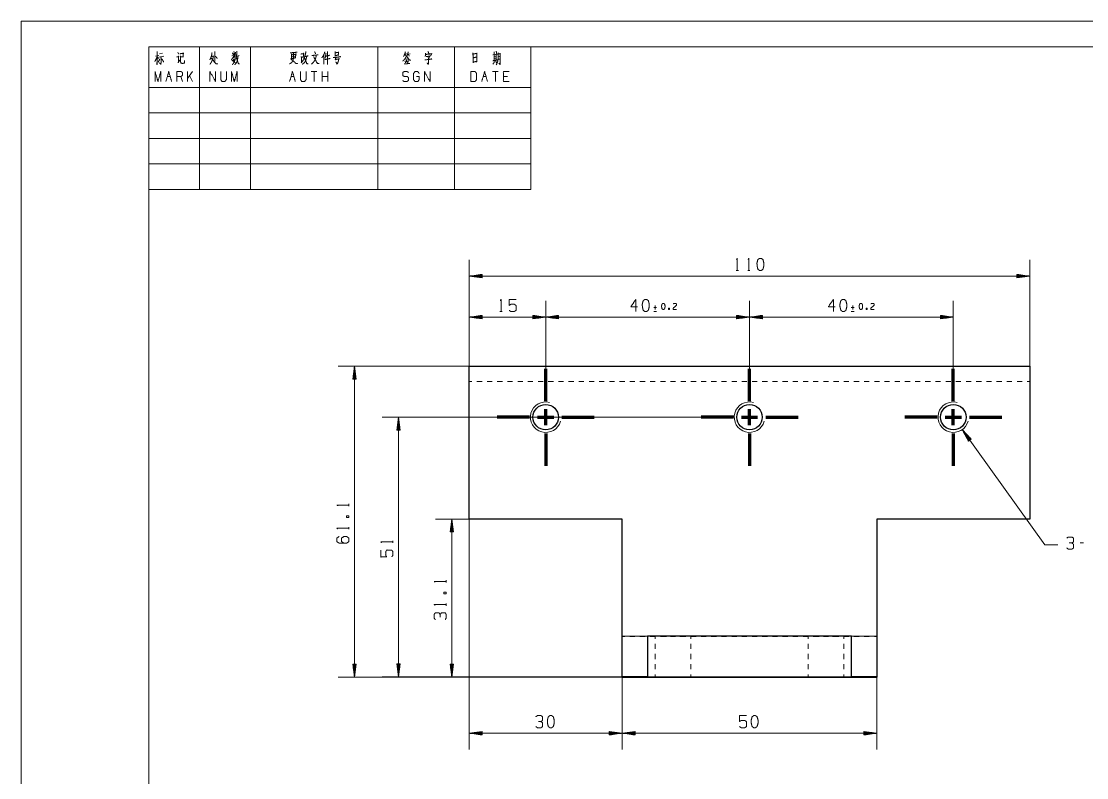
# Model space of a CAD drawing. Header units: millimetres. Extents: x 0 to 420, y 0 to 297.
# Drawn here: x 0 to 209.1, y 148.5 to 297 of the extents above; entities that cross this region are included whole.
import ezdxf

# ---------------------------------------------------------------- set-up
doc = ezdxf.new("R2010")
doc.units = ezdxf.units.MM
doc.layers.add('1', color=7, linetype='Continuous', true_color=0xffffff)

msp = doc.modelspace()

# ---------------------------------------------------------------- linework, layer by layer
at = {"layer": '1', "color": 132, "linetype": 'Continuous', "lineweight": 18}
for p, q in [((0, 297), (0, 0)), ((420, 297), (0, 297)), ((25, 292), (25, 264)), ((25, 292), (100, 292)), ((25, 292), (100, 292)), ((25, 292), (100, 292)), ((25, 292), (25, 5)), ((415, 292), (25, 292)), ((35, 292), (35, 264)), ((45, 292), (45, 264)), ((70, 292), (70, 264)), ((85, 292), (85, 264)), ((100, 292), (100, 264)), ((25, 284), (100, 284)), ((25, 279), (100, 279)), ((25, 274), (100, 274)), ((25, 269), (100, 269)), ((25, 264), (100, 264))]:
    msp.add_line(p, q, dxfattribs=at)
at = {"layer": '1', "color": 95, "linetype": 'Continuous', "lineweight": 18}
for p, q in [((27.13, 290.61), (27.71, 290.74)), ((26.34, 290.18), (26.96, 290.3)), ((26.7, 289.95), (26.92, 289.68)), ((26.99, 289.99), (27.95, 290.14)), ((41.34, 290.22), (42.13, 290.38)), ((42.25, 290.16), (42.79, 290.28)), ((53.17, 290.09), (53.7, 290.18)), ((54.91, 288.87), (55.37, 289.43)), ((75.25, 290.57), (75.67, 290.63)), ((75.35, 290.55), (75.45, 290.24)), ((75.83, 289.64), (75.37, 289.56)), ((75.82, 290.51), (76.35, 290.61)), ((75.98, 290.49), (76.11, 290.16)), ((92.56, 290.43), (93.43, 290.55)), ((92.84, 290.07), (93.11, 290.14)), ((92.86, 289.72), (93.09, 289.78)), ((93.6, 290.05), (93.85, 290.12)), ((33.59, 287.14), (32.63, 285.78)), ((32.63, 285.18), (32.63, 287.14)), ((58.02, 287.14), (56.9, 287.14)), ((57.46, 287.14), (57.46, 285.18)), ((59.02, 285.18), (59.02, 287.14)), ((60.14, 285.18), (60.14, 287.14)), ((93.6, 287.14), (92.49, 287.14)), ((93.05, 287.14), (93.05, 285.18)), ((28.66, 286.17), (29.22, 286.17)), ((31.62, 285.18), (31.34, 286.17)), ((33.59, 285.18), (33.04, 286.36)), ((52.94, 286.17), (53.49, 286.17)), ((60.14, 286.17), (59.02, 286.17)), ((90.65, 286.17), (91.2, 286.17)), ((95.45, 286.17), (94.61, 286.17)), ((140.3, 248.08), (140.73, 248.08)), ((142.58, 248.08), (143, 248.08)), ((124.67, 240.83), (124.11, 240.83)), ((124.39, 241.23), (124.39, 240.43)), ((163.46, 240.83), (162.89, 240.83)), ((163.17, 241.23), (163.17, 240.43)), ((93.94, 240.02), (94.36, 240.02)), ((124.11, 240.04), (124.67, 240.04)), ((162.89, 240.04), (163.46, 240.04)), ((64.3, 201.82), (64.3, 202.25)), ((64.3, 197.27), (64.3, 197.69)), ((72.93, 194.59), (72.93, 195.02)), ((208.47, 194.58), (207.8, 194.58)), ((83.4, 186.82), (83.4, 187.25)), ((83.4, 182.27), (83.4, 182.69))]:
    msp.add_line(p, q, dxfattribs=at)
at = {"layer": '1', "color": 13, "linetype": 'Continuous', "lineweight": 18}
for p, q in [((87.92, 229.28), (87.92, 250.16)), ((197.92, 229.28), (197.92, 250.16)), ((90.46, 247.32), (87.92, 246.99)), ((87.92, 246.99), (90.46, 246.65)), ((87.92, 246.99), (197.92, 246.99)), ((90.46, 247.01), (88.11, 247.01)), ((90.46, 246.96), (88.11, 246.96)), ((90.46, 247.06), (88.5, 247.06)), ((90.46, 246.91), (88.5, 246.91)), ((90.46, 247.12), (88.89, 247.12)), ((90.46, 246.86), (88.89, 246.86)), ((90.46, 247.17), (89.27, 247.17)), ((90.46, 246.81), (89.27, 246.81)), ((90.46, 247.22), (89.66, 247.22)), ((90.46, 246.76), (89.66, 246.76)), ((90.46, 247.27), (90.04, 247.27)), ((90.46, 247.32), (90.43, 247.32)), ((90.46, 247.32), (90.43, 247.32)), ((90.46, 246.65), (90.46, 247.32)), ((195.38, 247.32), (195.41, 247.32)), ((195.38, 247.32), (195.41, 247.32)), ((195.38, 247.32), (195.38, 246.65)), ((197.92, 246.99), (195.38, 247.32)), ((195.38, 247.27), (195.8, 247.27)), ((195.38, 247.22), (196.18, 247.22)), ((195.38, 247.17), (196.57, 247.17)), ((195.38, 247.12), (196.96, 247.12)), ((195.38, 247.06), (197.34, 247.06)), ((195.38, 247.01), (197.73, 247.01)), ((195.38, 246.65), (197.92, 246.99)), ((195.38, 246.96), (197.73, 246.96)), ((195.38, 246.91), (197.34, 246.91)), ((195.38, 246.86), (196.96, 246.86)), ((195.38, 246.81), (196.57, 246.81)), ((195.38, 246.76), (196.18, 246.76)), ((90.46, 246.71), (90.04, 246.71)), ((90.46, 246.66), (90.43, 246.66)), ((90.46, 246.66), (90.43, 246.66)), ((195.38, 246.71), (195.8, 246.71)), ((195.38, 246.66), (195.41, 246.66)), ((195.38, 246.66), (195.41, 246.66)), ((87.92, 229.28), (87.92, 242.1)), ((102.92, 228.8), (102.92, 242.1)), ((102.92, 228.8), (102.92, 242.1)), ((142.92, 228.8), (142.92, 242.1)), ((142.92, 228.8), (142.92, 242.1)), ((182.92, 228.8), (182.92, 242.1)), ((90.46, 239.26), (87.92, 238.93)), ((87.92, 238.93), (90.46, 238.6)), ((87.92, 238.93), (102.92, 238.93)), ((90.46, 238.96), (88.11, 238.96)), ((90.46, 238.9), (88.11, 238.9)), ((90.46, 239.01), (88.5, 239.01)), ((90.46, 238.85), (88.5, 238.85)), ((90.46, 239.06), (88.89, 239.06)), ((90.46, 238.8), (88.89, 238.8)), ((90.46, 239.11), (89.27, 239.11)), ((90.46, 238.75), (89.27, 238.75)), ((90.46, 239.16), (89.66, 239.16)), ((90.46, 238.7), (89.66, 238.7)), ((90.46, 239.21), (90.04, 239.21)), ((90.46, 238.65), (90.04, 238.65)), ((90.46, 239.26), (90.43, 239.26)), ((90.46, 239.26), (90.43, 239.26)), ((90.46, 238.6), (90.43, 238.6)), ((90.46, 238.6), (90.43, 238.6)), ((90.46, 238.6), (90.46, 239.26)), ((100.38, 239.26), (100.41, 239.26)), ((100.38, 239.26), (100.41, 239.26)), ((100.38, 239.26), (100.38, 238.6)), ((102.92, 238.93), (100.38, 239.26)), ((100.38, 239.21), (100.8, 239.21)), ((100.38, 239.16), (101.18, 239.16)), ((100.38, 239.11), (101.57, 239.11)), ((100.38, 239.06), (101.96, 239.06)), ((100.38, 239.01), (102.34, 239.01)), ((100.38, 238.96), (102.73, 238.96)), ((100.38, 238.6), (102.92, 238.93)), ((100.38, 238.9), (102.73, 238.9)), ((100.38, 238.85), (102.34, 238.85)), ((100.38, 238.8), (101.96, 238.8)), ((100.38, 238.75), (101.57, 238.75)), ((100.38, 238.7), (101.18, 238.7)), ((100.38, 238.65), (100.8, 238.65)), ((100.38, 238.6), (100.41, 238.6)), ((100.38, 238.6), (100.41, 238.6)), ((105.46, 239.26), (102.92, 238.93)), ((102.92, 238.93), (105.46, 238.6)), ((102.92, 238.93), (142.92, 238.93)), ((105.46, 238.96), (103.11, 238.96)), ((105.46, 238.9), (103.11, 238.9)), ((105.46, 239.01), (103.5, 239.01)), ((105.46, 238.85), (103.5, 238.85)), ((105.46, 239.06), (103.89, 239.06)), ((105.46, 238.8), (103.89, 238.8)), ((105.46, 239.11), (104.27, 239.11)), ((105.46, 238.75), (104.27, 238.75)), ((105.46, 239.16), (104.66, 239.16)), ((105.46, 238.7), (104.66, 238.7)), ((105.46, 239.21), (105.04, 239.21)), ((105.46, 238.65), (105.04, 238.65)), ((105.46, 239.26), (105.43, 239.26)), ((105.46, 239.26), (105.43, 239.26)), ((105.46, 238.6), (105.43, 238.6)), ((105.46, 238.6), (105.43, 238.6)), ((105.46, 238.6), (105.46, 239.26)), ((140.38, 239.26), (140.41, 239.26)), ((140.38, 239.26), (140.41, 239.26)), ((140.38, 239.26), (140.38, 238.6)), ((142.92, 238.93), (140.38, 239.26)), ((140.38, 239.21), (140.8, 239.21)), ((140.38, 239.16), (141.18, 239.16)), ((140.38, 239.11), (141.57, 239.11)), ((140.38, 239.06), (141.96, 239.06)), ((140.38, 239.01), (142.34, 239.01)), ((140.38, 238.96), (142.73, 238.96)), ((140.38, 238.6), (142.92, 238.93)), ((140.38, 238.9), (142.73, 238.9)), ((140.38, 238.85), (142.34, 238.85)), ((140.38, 238.8), (141.96, 238.8)), ((140.38, 238.75), (141.57, 238.75)), ((140.38, 238.7), (141.18, 238.7)), ((140.38, 238.65), (140.8, 238.65)), ((140.38, 238.6), (140.41, 238.6)), ((140.38, 238.6), (140.41, 238.6)), ((145.46, 239.26), (142.92, 238.93)), ((142.92, 238.93), (145.46, 238.6)), ((142.92, 238.93), (182.92, 238.93)), ((145.46, 238.96), (143.11, 238.96)), ((145.46, 238.9), (143.11, 238.9)), ((145.46, 239.01), (143.5, 239.01)), ((145.46, 238.85), (143.5, 238.85)), ((145.46, 239.06), (143.89, 239.06)), ((145.46, 238.8), (143.89, 238.8)), ((145.46, 239.11), (144.27, 239.11)), ((145.46, 238.75), (144.27, 238.75)), ((145.46, 239.16), (144.66, 239.16)), ((145.46, 238.7), (144.66, 238.7)), ((145.46, 239.21), (145.04, 239.21)), ((145.46, 238.65), (145.04, 238.65)), ((145.46, 239.26), (145.43, 239.26)), ((145.46, 239.26), (145.43, 239.26)), ((145.46, 238.6), (145.43, 238.6)), ((145.46, 238.6), (145.43, 238.6)), ((145.46, 238.6), (145.46, 239.26)), ((180.38, 239.26), (180.41, 239.26)), ((180.38, 239.26), (180.41, 239.26)), ((180.38, 239.26), (180.38, 238.6)), ((182.92, 238.93), (180.38, 239.26)), ((180.38, 239.21), (180.8, 239.21)), ((180.38, 239.16), (181.18, 239.16)), ((180.38, 239.11), (181.57, 239.11)), ((180.38, 239.06), (181.96, 239.06)), ((180.38, 239.01), (182.34, 239.01)), ((180.38, 238.96), (182.73, 238.96)), ((180.38, 238.6), (182.92, 238.93)), ((180.38, 238.9), (182.73, 238.9)), ((180.38, 238.85), (182.34, 238.85)), ((180.38, 238.8), (181.96, 238.8)), ((180.38, 238.75), (181.57, 238.75)), ((180.38, 238.7), (181.18, 238.7)), ((180.38, 238.65), (180.8, 238.65)), ((180.38, 238.6), (180.41, 238.6)), ((180.38, 238.6), (180.41, 238.6)), ((87.92, 229.28), (62.21, 229.28)), ((65.39, 229.28), (65.05, 226.74)), ((65.21, 226.74), (65.21, 227.93)), ((65.26, 226.74), (65.26, 228.31)), ((65.31, 226.74), (65.31, 228.7)), ((65.36, 226.74), (65.36, 229.08)), ((65.72, 226.74), (65.39, 229.28)), ((65.39, 168.22), (65.39, 229.28)), ((65.41, 226.74), (65.41, 229.08)), ((65.46, 226.74), (65.46, 228.7)), ((65.51, 226.74), (65.51, 228.31)), ((65.57, 226.74), (65.57, 227.93)), ((65.05, 226.74), (65.72, 226.74)), ((65.06, 226.74), (65.06, 226.77)), ((65.06, 226.74), (65.06, 226.77)), ((65.11, 226.74), (65.11, 227.15)), ((65.16, 226.74), (65.16, 227.54)), ((65.62, 226.74), (65.62, 227.54)), ((65.67, 226.74), (65.67, 227.15)), ((65.72, 226.74), (65.72, 226.77)), ((65.72, 226.74), (65.72, 226.77)), ((133.4, 219.28), (70.85, 219.28)), ((74.03, 219.28), (73.69, 216.74)), ((73.8, 216.74), (73.8, 217.54)), ((73.85, 216.74), (73.85, 217.93)), ((73.9, 216.74), (73.9, 218.31)), ((73.95, 216.74), (73.95, 218.7)), ((74, 216.74), (74, 219.08)), ((74.36, 216.74), (74.03, 219.28)), ((74.03, 219.28), (74.03, 168.32)), ((74.05, 216.74), (74.05, 219.08)), ((74.1, 216.74), (74.1, 218.7)), ((74.15, 216.74), (74.15, 218.31)), ((74.2, 216.74), (74.2, 217.93)), ((74.26, 216.74), (74.26, 217.54)), ((73.69, 216.74), (74.36, 216.74)), ((73.7, 216.74), (73.7, 216.77)), ((73.7, 216.74), (73.7, 216.77)), ((73.75, 216.74), (73.75, 217.15)), ((74.31, 216.74), (74.31, 217.15)), ((74.36, 216.74), (74.36, 216.77)), ((74.36, 216.74), (74.36, 216.77)), ((186.42, 214.97), (184.67, 216.84)), ((184.67, 216.84), (185.87, 214.58)), ((184.67, 216.84), (200.88, 194.19)), ((186.13, 214.76), (184.76, 216.67)), ((186.17, 214.79), (184.8, 216.7)), ((186.08, 214.73), (184.94, 216.32)), ((186.21, 214.82), (185.07, 216.41)), ((186.04, 214.7), (185.13, 215.98)), ((186, 214.67), (185.31, 215.64)), ((186.25, 214.85), (185.33, 216.13)), ((186.29, 214.88), (185.6, 215.84)), ((186.33, 214.91), (185.86, 215.56)), ((185.96, 214.64), (185.49, 215.29)), ((185.92, 214.61), (185.68, 214.95)), ((185.88, 214.58), (185.86, 214.61)), ((185.88, 214.58), (185.86, 214.61)), ((185.87, 214.58), (186.42, 214.97)), ((186.37, 214.93), (186.13, 215.27)), ((186.41, 214.96), (186.4, 214.99)), ((186.41, 214.96), (186.4, 214.99)), ((87.92, 199.28), (81.32, 199.28)), ((84.49, 199.28), (84.16, 196.74)), ((84.42, 196.74), (84.42, 198.7)), ((84.47, 196.74), (84.47, 199.08)), ((84.83, 196.74), (84.49, 199.28)), ((84.49, 168.22), (84.49, 199.28)), ((84.52, 196.74), (84.52, 199.08)), ((84.57, 196.74), (84.57, 198.7)), ((87.92, 199.28), (87.92, 154.05)), ((84.16, 196.74), (84.16, 196.77)), ((84.16, 196.74), (84.16, 196.77)), ((84.16, 196.74), (84.83, 196.74)), ((84.21, 196.74), (84.21, 197.15)), ((84.26, 196.74), (84.26, 197.54)), ((84.32, 196.74), (84.32, 197.93)), ((84.37, 196.74), (84.37, 198.31)), ((84.62, 196.74), (84.62, 198.31)), ((84.67, 196.74), (84.67, 197.93)), ((84.72, 196.74), (84.72, 197.54)), ((84.77, 196.74), (84.77, 197.15)), ((84.82, 196.74), (84.82, 196.77)), ((84.82, 196.74), (84.82, 196.77)), ((200.88, 194.19), (203.42, 194.19)), ((117.92, 180.22), (117.92, 154.05)), ((117.92, 180.22), (117.92, 154.05)), ((167.92, 180.22), (167.92, 154.05)), ((65.05, 170.76), (65.39, 168.22)), ((65.72, 170.76), (65.05, 170.76)), ((65.06, 170.76), (65.06, 170.73)), ((65.06, 170.76), (65.06, 170.73)), ((65.11, 170.76), (65.11, 170.34)), ((65.16, 170.76), (65.16, 169.96)), ((65.21, 170.76), (65.21, 169.57)), ((65.26, 170.76), (65.26, 169.19)), ((65.31, 170.76), (65.31, 168.8)), ((65.36, 170.76), (65.36, 168.42)), ((65.39, 168.22), (65.72, 170.76)), ((65.41, 170.76), (65.41, 168.42)), ((65.46, 170.76), (65.46, 168.8)), ((65.51, 170.76), (65.51, 169.19)), ((65.57, 170.76), (65.57, 169.57)), ((65.62, 170.76), (65.62, 169.96)), ((65.67, 170.76), (65.67, 170.34)), ((65.72, 170.76), (65.72, 170.73)), ((65.72, 170.76), (65.72, 170.73)), ((73.69, 170.86), (74.03, 168.32)), ((74.36, 170.86), (73.69, 170.86)), ((73.7, 170.86), (73.7, 170.83)), ((73.7, 170.86), (73.7, 170.83)), ((73.75, 170.86), (73.75, 170.44)), ((73.8, 170.86), (73.8, 170.05)), ((73.85, 170.86), (73.85, 169.67)), ((73.9, 170.86), (73.9, 169.28)), ((73.95, 170.86), (73.95, 168.9)), ((74, 170.86), (74, 168.51)), ((74.03, 168.32), (74.36, 170.86)), ((74.05, 170.86), (74.05, 168.51)), ((74.1, 170.86), (74.1, 168.9)), ((74.15, 170.86), (74.15, 169.28)), ((74.2, 170.86), (74.2, 169.67)), ((74.26, 170.86), (74.26, 170.05)), ((74.31, 170.86), (74.31, 170.44)), ((74.36, 170.86), (74.36, 170.83)), ((74.36, 170.86), (74.36, 170.83)), ((84.16, 170.76), (84.16, 170.73)), ((84.16, 170.76), (84.16, 170.73)), ((84.16, 170.76), (84.49, 168.22)), ((84.83, 170.76), (84.16, 170.76)), ((84.21, 170.76), (84.21, 170.34)), ((84.26, 170.76), (84.26, 169.96)), ((84.32, 170.76), (84.32, 169.57)), ((84.37, 170.76), (84.37, 169.19)), ((84.42, 170.76), (84.42, 168.8)), ((84.47, 170.76), (84.47, 168.42)), ((84.49, 168.22), (84.83, 170.76)), ((84.52, 170.76), (84.52, 168.42)), ((84.57, 170.76), (84.57, 168.8)), ((84.62, 170.76), (84.62, 169.19)), ((84.67, 170.76), (84.67, 169.57)), ((84.72, 170.76), (84.72, 169.96)), ((84.77, 170.76), (84.77, 170.34)), ((84.82, 170.76), (84.82, 170.73)), ((84.82, 170.76), (84.82, 170.73)), ((117.92, 168.22), (62.21, 168.22)), ((122.92, 168.32), (70.85, 168.32)), ((117.92, 168.22), (81.32, 168.22)), ((90.46, 157.56), (87.92, 157.22)), ((87.92, 157.22), (90.46, 156.89)), ((117.92, 157.22), (87.92, 157.22)), ((90.46, 157.25), (88.11, 157.25)), ((90.46, 157.2), (88.11, 157.2)), ((90.46, 157.3), (88.5, 157.3)), ((90.46, 157.15), (88.5, 157.15)), ((90.46, 157.35), (88.89, 157.35)), ((90.46, 157.09), (88.89, 157.09)), ((90.46, 157.4), (89.27, 157.4)), ((90.46, 157.04), (89.27, 157.04)), ((90.46, 157.45), (89.66, 157.45)), ((90.46, 156.99), (89.66, 156.99)), ((90.46, 157.5), (90.04, 157.5)), ((90.46, 156.94), (90.04, 156.94)), ((90.46, 157.55), (90.43, 157.55)), ((90.46, 157.55), (90.43, 157.55)), ((90.46, 156.89), (90.43, 156.89)), ((90.46, 156.89), (90.43, 156.89)), ((90.46, 156.89), (90.46, 157.56)), ((115.38, 157.56), (115.38, 156.89)), ((117.92, 157.22), (115.38, 157.56)), ((115.38, 157.55), (115.41, 157.55)), ((115.38, 157.55), (115.41, 157.55)), ((115.38, 157.5), (115.8, 157.5)), ((115.38, 157.45), (116.18, 157.45)), ((115.38, 157.4), (116.57, 157.4)), ((115.38, 157.35), (116.96, 157.35)), ((115.38, 157.3), (117.34, 157.3)), ((115.38, 157.25), (117.73, 157.25)), ((115.38, 156.89), (117.92, 157.22)), ((115.38, 157.2), (117.73, 157.2)), ((115.38, 157.15), (117.34, 157.15)), ((115.38, 157.09), (116.96, 157.09)), ((115.38, 157.04), (116.57, 157.04)), ((115.38, 156.99), (116.18, 156.99)), ((115.38, 156.94), (115.8, 156.94)), ((115.38, 156.89), (115.41, 156.89)), ((115.38, 156.89), (115.41, 156.89)), ((120.46, 157.56), (117.92, 157.22)), ((117.92, 157.22), (120.46, 156.89)), ((167.92, 157.22), (117.92, 157.22)), ((120.46, 157.25), (118.11, 157.25)), ((120.46, 157.2), (118.11, 157.2)), ((120.46, 157.3), (118.5, 157.3)), ((120.46, 157.15), (118.5, 157.15)), ((120.46, 157.35), (118.89, 157.35)), ((120.46, 157.09), (118.89, 157.09)), ((120.46, 157.4), (119.27, 157.4)), ((120.46, 157.04), (119.27, 157.04)), ((120.46, 157.45), (119.66, 157.45)), ((120.46, 156.99), (119.66, 156.99)), ((120.46, 157.5), (120.04, 157.5)), ((120.46, 156.94), (120.04, 156.94)), ((120.46, 157.55), (120.43, 157.55)), ((120.46, 157.55), (120.43, 157.55)), ((120.46, 156.89), (120.43, 156.89)), ((120.46, 156.89), (120.43, 156.89)), ((120.46, 156.89), (120.46, 157.56)), ((165.38, 157.56), (165.38, 156.89)), ((167.92, 157.22), (165.38, 157.56)), ((165.38, 157.55), (165.41, 157.55)), ((165.38, 157.55), (165.41, 157.55)), ((165.38, 157.5), (165.8, 157.5)), ((165.38, 157.45), (166.18, 157.45)), ((165.38, 157.4), (166.57, 157.4)), ((165.38, 157.35), (166.96, 157.35)), ((165.38, 157.3), (167.34, 157.3)), ((165.38, 157.25), (167.73, 157.25)), ((165.38, 156.89), (167.92, 157.22)), ((165.38, 157.2), (167.73, 157.2)), ((165.38, 157.15), (167.34, 157.15)), ((165.38, 157.09), (166.96, 157.09)), ((165.38, 157.04), (166.57, 157.04)), ((165.38, 156.99), (166.18, 156.99)), ((165.38, 156.94), (165.8, 156.94)), ((165.38, 156.89), (165.41, 156.89)), ((165.38, 156.89), (165.41, 156.89))]:
    msp.add_line(p, q, dxfattribs=at)
at = {"layer": '1', "color": 30, "linetype": 'Continuous', "lineweight": 25}
for p, q in [((87.92, 229.28), (197.92, 229.28)), ((87.92, 199.28), (87.92, 229.28)), ((197.92, 229.28), (197.92, 199.28)), ((117.92, 199.28), (87.92, 199.28)), ((117.92, 180.22), (117.92, 199.28)), ((167.92, 199.28), (167.92, 180.22)), ((197.92, 199.28), (167.92, 199.28)), ((117.92, 176.3), (122.92, 176.32)), ((117.92, 168.3), (117.92, 176.3)), ((122.92, 176.32), (162.92, 176.32)), ((122.92, 176.32), (122.92, 168.32)), ((162.92, 168.32), (162.92, 176.32)), ((162.92, 176.32), (167.92, 176.3)), ((167.92, 176.3), (167.92, 168.3)), ((122.92, 168.32), (117.92, 168.3)), ((117.92, 168.22), (117.92, 168.3)), ((117.92, 168.22), (167.92, 168.22)), ((122.92, 168.32), (162.92, 168.32)), ((124.42, 168.26), (124.42, 168.29)), ((131.42, 168.29), (131.42, 168.26)), ((154.42, 168.26), (154.42, 168.29)), ((161.42, 168.29), (161.42, 168.26)), ((167.92, 168.3), (162.92, 168.32)), ((167.92, 168.3), (167.92, 168.22))]:
    msp.add_line(p, q, dxfattribs=at)
at = {"layer": '1', "color": 252, "linetype": 'Continuous', "lineweight": 70}
for p, q in [((102.92, 222.45), (102.92, 228.8)), ((142.92, 222.45), (142.92, 228.8)), ((182.92, 222.45), (182.92, 228.8)), ((102.92, 217.69), (102.92, 220.86)), ((142.92, 217.69), (142.92, 220.86)), ((182.92, 217.69), (182.92, 220.86)), ((99.75, 219.28), (93.4, 219.28)), ((101.33, 219.28), (104.51, 219.28)), ((106.1, 219.28), (112.45, 219.28)), ((139.75, 219.28), (133.4, 219.28)), ((141.33, 219.28), (144.51, 219.28)), ((146.1, 219.28), (152.45, 219.28)), ((179.75, 219.28), (173.4, 219.28)), ((181.33, 219.28), (184.51, 219.28)), ((186.1, 219.28), (192.45, 219.28)), ((102.92, 216.1), (102.92, 209.75)), ((142.92, 216.1), (142.92, 209.75)), ((182.92, 216.1), (182.92, 209.75))]:
    msp.add_line(p, q, dxfattribs=at)
at = {"layer": '1', "color": 43, "linetype": 'Continuous', "lineweight": 18}
for p, q in [((87.92, 226.28), (88.42, 226.28)), ((89.42, 226.28), (90.42, 226.28)), ((91.42, 226.28), (92.42, 226.28)), ((93.42, 226.28), (94.42, 226.28)), ((95.42, 226.28), (96.42, 226.28)), ((97.42, 226.28), (98.42, 226.28)), ((99.42, 226.28), (100.42, 226.28)), ((101.42, 226.28), (102.42, 226.28)), ((103.42, 226.28), (104.42, 226.28)), ((105.42, 226.28), (106.42, 226.28)), ((107.42, 226.28), (108.42, 226.28)), ((109.42, 226.28), (110.42, 226.28)), ((111.42, 226.28), (112.42, 226.28)), ((113.42, 226.28), (114.42, 226.28)), ((115.42, 226.28), (116.42, 226.28)), ((117.42, 226.28), (118.42, 226.28)), ((119.42, 226.28), (120.42, 226.28)), ((121.42, 226.28), (122.42, 226.28)), ((123.42, 226.28), (124.42, 226.28)), ((125.42, 226.28), (126.42, 226.28)), ((127.42, 226.28), (128.42, 226.28)), ((129.42, 226.28), (130.42, 226.28)), ((131.42, 226.28), (132.42, 226.28)), ((133.42, 226.28), (134.42, 226.28)), ((135.42, 226.28), (136.42, 226.28)), ((137.42, 226.28), (138.42, 226.28)), ((139.42, 226.28), (140.42, 226.28)), ((141.42, 226.28), (142.42, 226.28)), ((143.42, 226.28), (144.42, 226.28)), ((145.42, 226.28), (146.42, 226.28)), ((147.42, 226.28), (148.42, 226.28)), ((149.42, 226.28), (150.42, 226.28)), ((151.42, 226.28), (152.42, 226.28)), ((153.42, 226.28), (154.42, 226.28)), ((155.42, 226.28), (156.42, 226.28)), ((157.42, 226.28), (158.42, 226.28)), ((159.42, 226.28), (160.42, 226.28)), ((161.42, 226.28), (162.42, 226.28)), ((163.42, 226.28), (164.42, 226.28)), ((165.42, 226.28), (166.42, 226.28)), ((167.42, 226.28), (168.42, 226.28)), ((169.42, 226.28), (170.42, 226.28)), ((171.42, 226.28), (172.42, 226.28)), ((173.42, 226.28), (174.42, 226.28)), ((175.42, 226.28), (176.42, 226.28)), ((177.42, 226.28), (178.42, 226.28)), ((179.42, 226.28), (180.42, 226.28)), ((181.42, 226.28), (182.42, 226.28)), ((183.42, 226.28), (184.42, 226.28)), ((185.42, 226.28), (186.42, 226.28)), ((187.42, 226.28), (188.42, 226.28)), ((189.42, 226.28), (190.42, 226.28)), ((191.42, 226.28), (192.42, 226.28)), ((193.42, 226.28), (194.42, 226.28)), ((195.42, 226.28), (196.42, 226.28)), ((197.42, 226.28), (197.92, 226.28)), ((117.92, 176.22), (118.42, 176.22)), ((119.42, 176.22), (120.42, 176.22)), ((121.42, 176.22), (122.42, 176.22)), ((123.42, 176.22), (124.42, 176.22)), ((124.42, 176.29), (124.42, 175.79)), ((125.42, 176.22), (126.42, 176.22)), ((127.42, 176.22), (128.42, 176.22)), ((129.42, 176.22), (130.42, 176.22)), ((131.42, 176.29), (131.42, 175.79)), ((131.42, 176.22), (132.42, 176.22)), ((133.42, 176.22), (134.42, 176.22)), ((135.42, 176.22), (136.42, 176.22)), ((137.42, 176.22), (138.42, 176.22)), ((139.42, 176.22), (140.42, 176.22)), ((141.42, 176.22), (142.42, 176.22)), ((143.42, 176.22), (144.42, 176.22)), ((145.42, 176.22), (146.42, 176.22)), ((147.42, 176.22), (148.42, 176.22)), ((149.42, 176.22), (150.42, 176.22)), ((151.42, 176.22), (152.42, 176.22)), ((153.42, 176.22), (154.42, 176.22)), ((154.42, 176.29), (154.42, 175.79)), ((155.42, 176.22), (156.42, 176.22)), ((157.42, 176.22), (158.42, 176.22)), ((159.42, 176.22), (160.42, 176.22)), ((161.42, 176.29), (161.42, 175.79)), ((161.42, 176.22), (162.42, 176.22)), ((163.42, 176.22), (164.42, 176.22)), ((165.42, 176.22), (166.42, 176.22)), ((167.42, 176.22), (167.92, 176.22)), ((124.42, 174.79), (124.42, 173.79)), ((131.42, 174.79), (131.42, 173.79)), ((154.42, 174.79), (154.42, 173.79)), ((161.42, 174.79), (161.42, 173.79)), ((124.42, 172.79), (124.42, 171.79)), ((131.42, 172.79), (131.42, 171.79)), ((154.42, 172.79), (154.42, 171.79)), ((161.42, 172.79), (161.42, 171.79)), ((124.42, 170.79), (124.42, 169.79)), ((131.42, 170.79), (131.42, 169.79)), ((154.42, 170.79), (154.42, 169.79)), ((161.42, 170.79), (161.42, 169.79)), ((124.42, 168.79), (124.42, 168.29)), ((131.42, 168.79), (131.42, 168.29)), ((154.42, 168.79), (154.42, 168.29)), ((161.42, 168.79), (161.42, 168.29))]:
    msp.add_line(p, q, dxfattribs=at)
at = {"layer": '1', "color": 30, "linetype": 'Continuous', "lineweight": 25}
for centre in [(102.92, 219.28), (142.92, 219.28), (182.92, 219.28)]:
    msp.add_circle(centre, 2.5, dxfattribs=at)
at = {"layer": '1', "color": 30, "linetype": 'Continuous', "lineweight": 13}
for centre in [(102.92, 219.28), (142.92, 219.28), (182.92, 219.28)]:
    msp.add_arc(centre, 3, 75, 345, dxfattribs=at)
at = {"layer": '1', "color": 95, "linetype": 'Continuous', "lineweight": 18}
for points, knots in [([(26.67, 291.07), (26.66, 288.89), (26.63, 288.5), (26.61, 288.71), (26.64, 288.94)], [0, 0, 0.723303, 0.854546, 0.923601, 1, 1]), ([(30.7, 290.88), (30.87, 290.72), (30.92, 290.63), (30.92, 290.53), (30.9, 290.67)], [0, 0, 0.413146, 0.573572, 0.750721, 1, 1]), ([(31.19, 290.63), (31.87, 290.74), (31.82, 290.8), (31.73, 290.05), (31.82, 290.05), (31.25, 289.99)], [0, 0, 0.313958, 0.349012, 0.694882, 0.735357, 1, 1]), ([(37.43, 290.84), (37.42, 290.72), (37.34, 290.3), (37.26, 290.01), (37.18, 289.8), (37.09, 289.6), (37.01, 289.43)], [0, 0, 0.084498, 0.36853, 0.573114, 0.721457, 0.873368, 1, 1]), ([(37.97, 291.05), (38.02, 290.94), (38, 290.84), (37.99, 289.12), (37.97, 289.23), (38, 289.45)], [0, 0, 0.049543, 0.095606, 0.852767, 0.898838, 1, 1]), ([(41.43, 290.8), (41.56, 290.57), (41.59, 290.43)], [0, 0, 0.640221, 1, 1]), ([(41.73, 291.07), (41.76, 290.92), (41.76, 289.78), (41.73, 289.93), (41.76, 290.05)], [0, 0, 0.094654, 0.823636, 0.91829, 1, 1]), ([(42.03, 290.92), (42.03, 290.82), (41.91, 290.34)], [0, 0, 0.174301, 1, 1]), ([(42.33, 291.11), (42.33, 290.98), (42.32, 290.76), (42.27, 290.47), (42.23, 290.16), (42.17, 289.91), (42.1, 289.68), (42.08, 289.62)], [0, 0, 0.081852, 0.232243, 0.425429, 0.63211, 0.800313, 0.957953, 1, 1]), ([(53.44, 290.84), (53.42, 290.18), (53.41, 289.85), (53.39, 289.66), (53.38, 289.56), (53.36, 289.43), (53.32, 289.31), (53.27, 289.2), (53.14, 289.02), (53, 288.85), (52.79, 288.73), (52.69, 288.67), (52.65, 288.65)], [0, 0, 0.263783, 0.395771, 0.470171, 0.511786, 0.56157, 0.614019, 0.658777, 0.749614, 0.837596, 0.932985, 0.980677, 1, 1]), ([(52.76, 290.82), (52.82, 290.78), (52.85, 290.8), (54.11, 290.94), (54.07, 290.96), (53.92, 290.92)], [0, 0, 0.045522, 0.068286, 0.872626, 0.90344, 1, 1]), ([(53, 290.59), (53.04, 290.41), (53.04, 289.66), (53.03, 289.7), (53.89, 289.85), (53.8, 289.85), (53.89, 290.63), (53.92, 290.57), (53.87, 290.53), (53.04, 290.43)], [0, 0, 0.051663, 0.252803, 0.264656, 0.500971, 0.524672, 0.738301, 0.756829, 0.773117, 1, 1]), ([(54.88, 290.57), (55.47, 290.67), (55.41, 290.74), (55.34, 290.01), (55.41, 290.01), (54.97, 289.93), (54.94, 290.12), (54.97, 289.89), (54.96, 288.96)], [0, 0, 0.181366, 0.207406, 0.429567, 0.451891, 0.588199, 0.645735, 0.715777, 1, 1]), ([(55.85, 291.05), (55.82, 290.8), (55.73, 290.47), (55.62, 290.12), (55.53, 289.89), (55.47, 289.72), (55.41, 289.58)], [0, 0, 0.162457, 0.385014, 0.625897, 0.784413, 0.898493, 1, 1]), ([(57.56, 291.03), (57.66, 290.84), (57.71, 290.72), (57.74, 290.59)], [0, 0, 0.450481, 0.729637, 1, 1]), ([(59.55, 290.98), (59.48, 290.72), (59.38, 290.47), (59.26, 290.24), (59.14, 290.05), (59, 289.85)], [0, 0, 0.21836, 0.428744, 0.629221, 0.801494, 1, 1]), ([(59.8, 290.72), (59.76, 290.38), (59.7, 290.09), (59.64, 289.89), (59.6, 289.76)], [0, 0, 0.34211, 0.644851, 0.86512, 1, 1]), ([(60.08, 291.07), (60.12, 290.98), (60.09, 291.03), (60.11, 288.54), (60.09, 288.73), (60.11, 289.04)], [0, 0, 0.029975, 0.04619, 0.840789, 0.900562, 1, 1]), ([(61.57, 291.07), (61.63, 290.82), (61.63, 290.09), (61.63, 290.28), (62.33, 290.38), (62.21, 290.38), (62.24, 290.9), (62.26, 290.98), (62.29, 290.92), (62.19, 290.9), (61.63, 290.82)], [0, 0, 0.076614, 0.294117, 0.350048, 0.563214, 0.598361, 0.753971, 0.779215, 0.799829, 0.831205, 1, 1]), ([(75.37, 290.98), (75.35, 290.84), (75.23, 290.53), (75.13, 290.28), (75.01, 290.07)], [0, 0, 0.148006, 0.485257, 0.758321, 1, 1]), ([(75.91, 290.98), (75.92, 290.88), (75.75, 290.3)], [0, 0, 0.147218, 1, 1]), ([(79.34, 290.74), (79.34, 290.51), (79.33, 290.34), (79.3, 290.22), (79.27, 290.12)], [0, 0, 0.361949, 0.626223, 0.829034, 1, 1]), ([(79.34, 290.49), (80.57, 290.63), (80.56, 290.67), (80.37, 290.26)], [0, 0, 0.712481, 0.737756, 1, 1]), ([(79.78, 291.09), (79.89, 290.96), (79.93, 290.86), (79.96, 290.69)], [0, 0, 0.364604, 0.619196, 1, 1]), ([(88.61, 290.8), (88.64, 290.59), (88.66, 290.14), (88.67, 289.66), (88.67, 289.6), (88.67, 288.83), (88.67, 288.98), (89.24, 289.1), (89.36, 288.96), (89.39, 289.14), (89.39, 289.39), (89.4, 289.87), (89.42, 290.36), (89.42, 290.78), (89.43, 290.72), (88.66, 290.57)], [0, 0, 0.037589, 0.119519, 0.205166, 0.216331, 0.354043, 0.380097, 0.485125, 0.518622, 0.552532, 0.597196, 0.682843, 0.77221, 0.846648, 0.858119, 1, 1]), ([(92.8, 290.98), (92.83, 290.86), (92.83, 289.31)], [0, 0, 0.075954, 1, 1]), ([(93.21, 291.11), (93.24, 290.98), (93.19, 289.37)], [0, 0, 0.073211, 1, 1]), ([(93.55, 290.82), (93.59, 290.59), (93.59, 290.14), (93.57, 289.64), (93.55, 289.33), (93.47, 289), (93.38, 288.79), (93.22, 288.48)], [0, 0, 0.096217, 0.285187, 0.491418, 0.620825, 0.76157, 0.854869, 1, 1]), ([(93.59, 290.57), (94.03, 290.67), (93.98, 290.74), (93.98, 290.05), (94, 289.12), (93.98, 288.77), (93.97, 288.56), (93.95, 288.5), (93.74, 288.77), (93.94, 288.58)], [0, 0, 0.13308, 0.155522, 0.357051, 0.631901, 0.735808, 0.797028, 0.815849, 0.918301, 1, 1]), ([(26.67, 290.16), (26.6, 289.91), (26.48, 289.62), (26.35, 289.35), (26.23, 289.14)], [0, 0, 0.233514, 0.515368, 0.78555, 1, 1]), ([(27.18, 289.66), (27.17, 289.58), (26.86, 288.96)], [0, 0, 0.108202, 1, 1]), ([(27.37, 289.99), (27.42, 289.87), (27.42, 288.83), (27.4, 288.6), (27.39, 288.52), (27.11, 288.85), (27.39, 288.56)], [0, 0, 0.056947, 0.504404, 0.603051, 0.639405, 0.826366, 1, 1]), ([(27.61, 289.58), (27.87, 289.16), (27.92, 289), (27.81, 289.27)], [0, 0, 0.516563, 0.696901, 1, 1]), ([(30.53, 289.99), (30.92, 290.09), (30.86, 290.16), (30.83, 288.96), (30.77, 288.83), (31.12, 289.41)], [0, 0, 0.158008, 0.19221, 0.673433, 0.728446, 1, 1]), ([(31.22, 290.22), (31.25, 289.91), (31.25, 289.2), (31.27, 288.98), (31.3, 288.87), (31.34, 288.81), (31.41, 288.77), (31.53, 288.75), (31.66, 288.73), (32.03, 288.79), (32, 289.33), (32, 288.79)], [0, 0, 0.097093, 0.316208, 0.387239, 0.42073, 0.444406, 0.470581, 0.507596, 0.549105, 0.664641, 0.832445, 1, 1]), ([(37.28, 290.09), (37.75, 290.18), (37.71, 290.22), (37.68, 290.03), (37.62, 289.76), (37.56, 289.6), (37.48, 289.37), (37.4, 289.18), (37.28, 288.98), (37.2, 288.81), (37.02, 288.56)], [0, 0, 0.202443, 0.228131, 0.308408, 0.425631, 0.500403, 0.604281, 0.689483, 0.790714, 0.870506, 1, 1]), ([(37.28, 289.8), (38.22, 288.62), (38.56, 288.65), (38.54, 288.65), (38.24, 288.67), (38.08, 288.81)], [0, 0, 0.632183, 0.773704, 0.779845, 0.909108, 1, 1]), ([(38.1, 290.16), (38.13, 290.14), (38.4, 289.8), (38.47, 289.68)], [0, 0, 0.059448, 0.761031, 1, 1]), ([(41.75, 290.24), (41.62, 290.01), (41.48, 289.8), (41.35, 289.64), (41.22, 289.49)], [0, 0, 0.287221, 0.555142, 0.786181, 1, 1]), ([(41.34, 289.31), (41.97, 289.45), (41.98, 289.64), (41.98, 289.56), (41.91, 289.31), (41.81, 289.04), (41.7, 288.83), (41.59, 288.71), (41.48, 288.58), (41.41, 288.52)], [0, 0, 0.30447, 0.39258, 0.431622, 0.553714, 0.689469, 0.798362, 0.878841, 0.954752, 1, 1]), ([(41.72, 289.66), (41.56, 289.08), (41.66, 289.04), (41.78, 289), (41.89, 288.94), (42.04, 288.85)], [0, 0, 0.5291, 0.62629, 0.735524, 0.852093, 1, 1]), ([(41.76, 290.2), (41.94, 290.07), (42.03, 289.97)], [0, 0, 0.613122, 1, 1]), ([(42.54, 290.16), (42.49, 289.8), (42.45, 289.56), (42.41, 289.35), (42.35, 289.16), (42.23, 288.91), (42.13, 288.73), (42.01, 288.56), (41.92, 288.48)], [0, 0, 0.19438, 0.332636, 0.448614, 0.555649, 0.70616, 0.822692, 0.933847, 1, 1]), ([(42.22, 289.89), (42.25, 289.85), (42.39, 289.27), (42.49, 289), (42.6, 288.71), (42.63, 288.65), (42.85, 288.67), (42.63, 288.69), (42.55, 288.81)], [0, 0, 0.026721, 0.341749, 0.493483, 0.655465, 0.691641, 0.80784, 0.924039, 1, 1]), ([(52.82, 289.6), (52.89, 289.6), (53.17, 289.37), (53.41, 289.16), (53.63, 288.98), (53.9, 288.71), (54.23, 288.75), (53.92, 288.71), (53.82, 288.79)], [0, 0, 0.033467, 0.197839, 0.340788, 0.472468, 0.649452, 0.797921, 0.939753, 1, 1]), ([(55.98, 290.12), (55.98, 289.99), (55.92, 289.66), (55.86, 289.47), (55.81, 289.31), (55.73, 289.16), (55.65, 289.02), (55.54, 288.87), (55.31, 288.67), (55.13, 288.58)], [0, 0, 0.067236, 0.249298, 0.354996, 0.450079, 0.537949, 0.629663, 0.725721, 0.894899, 1, 1]), ([(55.54, 289.8), (55.59, 289.78), (56.04, 288.67), (56.32, 288.65), (56.06, 288.71), (55.98, 288.83)], [0, 0, 0.024909, 0.644018, 0.787117, 0.926016, 1, 1]), ([(55.62, 290.07), (56.27, 290.2), (56.2, 290.22), (56.08, 290.18)], [0, 0, 0.769962, 0.857327, 1, 1]), ([(57.88, 290.32), (57.88, 290.2), (57.81, 289.91), (57.74, 289.68), (57.65, 289.43), (57.52, 289.23), (57.5, 289.18), (57.42, 289.08), (57.31, 288.94), (57.18, 288.81), (57.06, 288.69), (56.93, 288.58)], [0, 0, 0.060656, 0.206644, 0.323463, 0.452143, 0.571976, 0.593424, 0.659716, 0.74639, 0.834816, 0.918178, 1, 1]), ([(57.02, 290.28), (58.29, 290.43), (58.21, 290.45), (58.12, 290.41)], [0, 0, 0.872478, 0.933903, 1, 1]), ([(57.34, 290.05), (57.4, 290.01), (58.1, 288.75), (58.43, 288.69), (58.12, 288.77), (58.02, 288.89)], [0, 0, 0.030854, 0.652647, 0.79375, 0.930716, 1, 1]), ([(59.38, 290.41), (59.39, 289.16), (59.39, 288.56), (59.38, 288.69), (59.39, 288.91)], [0, 0, 0.565717, 0.839123, 0.896086, 1, 1]), ([(59.57, 289.49), (60.61, 289.7), (60.53, 289.72), (60.4, 289.66)], [0, 0, 0.826976, 0.886334, 1, 1]), ([(59.8, 290.14), (60.47, 290.32), (60.4, 290.32), (60.28, 290.26)], [0, 0, 0.772509, 0.853435, 1, 1]), ([(61.18, 289.87), (61.37, 289.87), (61.75, 289.91), (62.68, 290.05), (62.58, 290.07), (62.43, 290.03)], [0, 0, 0.10704, 0.322386, 0.855626, 0.914427, 1, 1]), ([(61.73, 289.91), (61.63, 289.41), (61.6, 289.49), (62.38, 289.62), (62.33, 289.7), (62.33, 289.62), (62.24, 289.27), (62.19, 289.04), (62.11, 288.85), (62.05, 288.71), (62.01, 288.6), (61.98, 288.58), (61.72, 289.06), (62, 288.62)], [0, 0, 0.13637, 0.159981, 0.371157, 0.396349, 0.418604, 0.516111, 0.579311, 0.63312, 0.675133, 0.705357, 0.714996, 0.861275, 1, 1]), ([(75.64, 290.3), (75.63, 290.2), (75.39, 289.83), (75.38, 289.78), (75.26, 289.6), (75.06, 289.37), (74.85, 289.16)], [0, 0, 0.074337, 0.387309, 0.418539, 0.575027, 0.79286, 1, 1]), ([(75.12, 288.62), (76.23, 288.73), (76.16, 288.73), (75.99, 288.71)], [0, 0, 0.825897, 0.879998, 1, 1]), ([(75.31, 289.27), (75.38, 289), (75.38, 288.87), (75.37, 289.04)], [0, 0, 0.489807, 0.707975, 1, 1]), ([(75.58, 289.43), (75.64, 289.12), (75.61, 288.96), (75.61, 289.18)], [0, 0, 0.443891, 0.680119, 1, 1]), ([(75.61, 290.16), (76.2, 289.37), (76.43, 289.37), (76.2, 289.39), (76.08, 289.54)], [0, 0, 0.599324, 0.742451, 0.886135, 1, 1]), ([(75.95, 289.41), (75.95, 289.27), (75.77, 288.69)], [0, 0, 0.19307, 1, 1]), ([(79.2, 289.41), (80.57, 289.6), (80.49, 289.62), (80.28, 289.56)], [0, 0, 0.820202, 0.873508, 1, 1]), ([(79.49, 290.07), (80.25, 290.18), (80.21, 290.24), (79.92, 289.72)], [0, 0, 0.533866, 0.586729, 1, 1]), ([(79.87, 289.87), (79.9, 289.76), (79.93, 289.64), (79.94, 289.43), (79.94, 289), (79.93, 288.85), (79.9, 288.65), (79.86, 288.52), (79.64, 288.87), (79.87, 288.56)], [0, 0, 0.049623, 0.1085, 0.204239, 0.404798, 0.471991, 0.568442, 0.629223, 0.820578, 1, 1]), ([(88.67, 289.83), (89.24, 289.95), (89.18, 289.97), (89.05, 289.89)], [0, 0, 0.728512, 0.805958, 1, 1]), ([(92.52, 289.25), (93.43, 289.41), (93.38, 289.43), (93.33, 289.37)], [0, 0, 0.873246, 0.919206, 1, 1]), ([(92.86, 289.12), (92.84, 289.02), (92.73, 288.81), (92.62, 288.67), (92.52, 288.56)], [0, 0, 0.157085, 0.51447, 0.781154, 1, 1]), ([(93.09, 289.18), (93.25, 288.94), (93.25, 288.83), (93.19, 289.02)], [0, 0, 0.497679, 0.671694, 1, 1]), ([(93.57, 289.52), (93.6, 289.52), (93.84, 289.58)], [0, 0, 0.107799, 1, 1]), ([(26.26, 285.18), (26.26, 287.14), (26.82, 285.18), (27.37, 287.14), (27.37, 285.18)], [0, 0, 0.245192, 0.5, 0.754808, 1, 1]), ([(30.51, 285.18), (30.51, 287.14), (31.34, 287.14), (31.62, 286.96), (31.62, 286.36), (31.34, 286.17), (30.51, 286.17)], [0, 0, 0.400952, 0.571035, 0.639278, 0.761676, 0.829917, 1, 1]), ([(37.01, 285.18), (37.01, 287.14), (38.12, 285.18), (38.12, 287.14)], [0, 0, 0.317574, 0.682426, 1, 1]), ([(39.13, 287.14), (39.13, 285.57), (39.39, 285.18), (39.95, 285.18), (40.24, 285.57), (40.24, 287.14)], [0, 0, 0.337152, 0.438599, 0.557781, 0.662848, 1, 1]), ([(41.25, 285.18), (41.25, 287.14), (41.81, 285.18), (42.36, 287.14), (42.36, 285.18)], [0, 0, 0.245192, 0.5, 0.754808, 1, 1]), ([(54.78, 287.14), (54.78, 285.57), (55.05, 285.18), (55.6, 285.18), (55.89, 285.57), (55.89, 287.14)], [0, 0, 0.337152, 0.438599, 0.557781, 0.662848, 1, 1]), ([(74.85, 285.36), (75.13, 285.18), (75.7, 285.18), (75.98, 285.39), (75.98, 285.97), (75.7, 286.17), (75.15, 286.17), (74.85, 286.36), (74.85, 286.96), (75.15, 287.14), (75.7, 287.14), (75.98, 286.96)], [0, 0, 0.068035, 0.184054, 0.254521, 0.372333, 0.442799, 0.555843, 0.626367, 0.748393, 0.81892, 0.931964, 1, 1]), ([(77.55, 286.17), (78.1, 286.17), (78.1, 285.57), (77.82, 285.18), (77.25, 285.18), (76.97, 285.57), (76.97, 286.75), (77.27, 287.14), (77.81, 287.14), (78.09, 286.75)], [0, 0, 0.103295, 0.214797, 0.304261, 0.410274, 0.499739, 0.718892, 0.809956, 0.910533, 1, 1]), ([(79.11, 285.18), (79.11, 287.14), (80.22, 285.18), (80.22, 287.14)], [0, 0, 0.317574, 0.682426, 1, 1]), ([(88.25, 285.18), (89.07, 285.18), (89.36, 285.57), (89.36, 286.75), (89.07, 287.14), (88.25, 287.14), (88.25, 285.18)], [0, 0, 0.142133, 0.227159, 0.431787, 0.516817, 0.65895, 1, 1]), ([(90.37, 285.18), (90.93, 287.14), (91.48, 285.18)], [0, 0, 0.5, 1, 1]), ([(95.73, 285.18), (94.61, 285.18), (94.61, 287.14), (95.73, 287.14)], [0, 0, 0.265389, 0.734611, 1, 1]), ([(140.37, 250.26), (140.51, 250.46), (140.51, 248.08)], [0, 0, 0.093491, 1, 1]), ([(142.65, 250.26), (142.79, 250.46), (142.79, 248.08)], [0, 0, 0.093493, 1, 1]), ([(145.23, 248.08), (145.56, 248.33), (145.74, 249.03), (145.74, 249.51), (145.56, 250.23), (145.23, 250.46), (144.89, 250.46), (144.55, 250.23), (144.38, 249.51), (144.4, 249.03), (144.55, 248.33), (144.89, 248.08), (145.23, 248.08)], [0, 0, 0.067524, 0.183971, 0.260585, 0.380943, 0.446141, 0.500306, 0.565503, 0.685862, 0.762529, 0.878311, 0.945835, 1, 1]), ([(94.01, 242.2), (94.15, 242.4), (94.15, 240.02)], [0, 0, 0.093486, 1, 1]), ([(95.74, 240.25), (96.08, 240.02), (96.76, 240.02), (97.1, 240.25), (97.1, 241.2), (96.76, 241.45), (96.08, 241.45), (95.74, 241.22), (95.74, 242.4), (97.1, 242.4)], [0, 0, 0.062228, 0.168344, 0.230572, 0.376816, 0.441264, 0.547381, 0.609609, 0.790489, 1, 1]), ([(120.96, 240.97), (119.62, 240.97), (120.62, 242.4), (120.62, 240.02)], [0, 0, 0.24587, 0.565295, 1, 1]), ([(122.72, 240.02), (123.06, 240.27), (123.24, 240.97), (123.24, 241.45), (123.06, 242.17), (122.72, 242.4), (122.39, 242.4), (122.05, 242.17), (121.87, 241.45), (121.89, 240.97), (122.05, 240.27), (122.39, 240.02), (122.72, 240.02)], [0, 0, 0.067525, 0.183972, 0.260582, 0.380941, 0.446139, 0.500306, 0.565504, 0.685863, 0.762527, 0.878309, 0.945834, 1, 1]), ([(126.08, 240.43), (126.25, 240.55), (126.34, 240.9), (126.34, 241.14), (126.25, 241.5), (126.08, 241.62), (125.92, 241.62), (125.75, 241.5), (125.66, 241.14), (125.67, 240.9), (125.75, 240.55), (125.92, 240.43), (126.08, 240.43)], [0, 0, 0.06753, 0.183973, 0.260587, 0.380946, 0.446143, 0.500306, 0.565504, 0.685863, 0.762529, 0.878307, 0.945837, 1, 1]), ([(127.05, 240.43), (127.22, 240.43), (127.22, 240.67), (127.05, 240.67), (127.05, 240.43)], [0, 0, 0.20709, 0.5, 0.70709, 1, 1]), ([(127.94, 241.5), (128.1, 241.62), (128.45, 241.62), (128.62, 241.5), (128.62, 241.27), (127.94, 240.67), (127.94, 240.43), (128.62, 240.43)], [0, 0, 0.069689, 0.192977, 0.26527, 0.350225, 0.674739, 0.759753, 1, 1]), ([(159.74, 240.97), (158.4, 240.97), (159.41, 242.4), (159.41, 240.02)], [0, 0, 0.24587, 0.565295, 1, 1]), ([(161.51, 240.02), (161.84, 240.27), (162.02, 240.97), (162.02, 241.45), (161.84, 242.17), (161.51, 242.4), (161.17, 242.4), (160.84, 242.17), (160.66, 241.45), (160.68, 240.97), (160.84, 240.27), (161.17, 240.02), (161.51, 240.02)], [0, 0, 0.067525, 0.183972, 0.260583, 0.380942, 0.446141, 0.500306, 0.565504, 0.685864, 0.762527, 0.87831, 0.945835, 1, 1]), ([(164.87, 240.43), (165.04, 240.55), (165.12, 240.9), (165.12, 241.14), (165.04, 241.5), (164.87, 241.62), (164.7, 241.62), (164.53, 241.5), (164.44, 241.14), (164.45, 240.9), (164.53, 240.55), (164.7, 240.43), (164.87, 240.43)], [0, 0, 0.067527, 0.183971, 0.260584, 0.380943, 0.446138, 0.500304, 0.565501, 0.685859, 0.762526, 0.878304, 0.945834, 1, 1]), ([(165.84, 240.43), (166.01, 240.43), (166.01, 240.67), (165.84, 240.67), (165.84, 240.43)], [0, 0, 0.20709, 0.5, 0.70709, 1, 1]), ([(166.73, 241.5), (166.89, 241.62), (167.23, 241.62), (167.4, 241.5), (167.4, 241.27), (166.72, 240.67), (166.73, 240.43), (167.4, 240.43)], [0, 0, 0.069692, 0.192977, 0.265269, 0.350224, 0.674739, 0.759753, 1, 1]), ([(62.12, 201.89), (61.92, 202.03), (64.3, 202.03)], [0, 0, 0.09349, 1, 1]), ([(64.3, 199.58), (64.3, 199.92), (63.82, 199.92), (63.82, 199.58), (64.3, 199.58)], [0, 0, 0.207083, 0.5, 0.707083, 1, 1]), ([(62.12, 197.34), (61.92, 197.48), (64.3, 197.48)], [0, 0, 0.093486, 1, 1]), ([(63.35, 194.53), (62.87, 194.85), (62.87, 195.54), (63.35, 195.88), (63.82, 195.88), (64.3, 195.54), (64.3, 194.85), (63.82, 194.53), (62.4, 194.53), (61.92, 194.85), (61.92, 195.54), (62.4, 195.88)], [0, 0, 0.076964, 0.169761, 0.248073, 0.312018, 0.39033, 0.483127, 0.560092, 0.751927, 0.828891, 0.921688, 1, 1]), ([(70.76, 194.66), (70.56, 194.8), (72.93, 194.8)], [0, 0, 0.093491, 1, 1]), ([(206.19, 194.58), (206.53, 194.8), (206.53, 195.53), (206.19, 195.75), (205.5, 195.75), (205.17, 195.53)], [0, 0, 0.153872, 0.429851, 0.583722, 0.846128, 1, 1]), ([(205.18, 193.6), (205.5, 193.38), (206.19, 193.38), (206.53, 193.6), (206.53, 194.33), (206.19, 194.58), (205.68, 194.58)], [0, 0, 0.124118, 0.343691, 0.472446, 0.703377, 0.836727, 1, 1]), ([(72.71, 191.84), (72.93, 192.17), (72.93, 192.86), (72.71, 193.2), (71.76, 193.2), (71.51, 192.86), (71.51, 192.17), (71.73, 191.84), (70.56, 191.84), (70.56, 193.2)], [0, 0, 0.062227, 0.168342, 0.230571, 0.376816, 0.441267, 0.547382, 0.609609, 0.79049, 1, 1]), ([(81.23, 186.89), (81.03, 187.03), (83.4, 187.03)], [0, 0, 0.093486, 1, 1]), ([(83.4, 184.58), (83.4, 184.92), (82.93, 184.92), (82.93, 184.58), (83.4, 184.58)], [0, 0, 0.207092, 0.5, 0.707092, 1, 1]), ([(81.23, 182.34), (81.03, 182.48), (83.4, 182.48)], [0, 0, 0.093491, 1, 1]), ([(82.2, 180.54), (81.98, 180.88), (81.25, 180.88), (81.03, 180.54), (81.03, 179.85), (81.25, 179.51)], [0, 0, 0.153877, 0.429855, 0.583732, 0.846129, 1, 1]), ([(83.18, 179.53), (83.4, 179.85), (83.4, 180.54), (83.18, 180.88), (82.45, 180.88), (82.2, 180.54), (82.2, 180.03)], [0, 0, 0.124118, 0.343685, 0.472446, 0.703377, 0.836734, 1, 1]), ([(101.99, 159.51), (102.32, 159.74), (102.32, 160.46), (101.99, 160.69), (101.3, 160.69), (100.96, 160.46)], [0, 0, 0.153875, 0.429853, 0.583728, 0.846125, 1, 1]), ([(100.98, 158.54), (101.3, 158.31), (101.99, 158.31), (102.32, 158.54), (102.32, 159.26), (101.99, 159.51), (101.48, 159.51)], [0, 0, 0.124121, 0.343688, 0.472447, 0.703378, 0.836733, 1, 1]), ([(104.09, 158.31), (104.42, 158.56), (104.6, 159.26), (104.6, 159.74), (104.42, 160.46), (104.09, 160.69), (103.75, 160.69), (103.42, 160.46), (103.24, 159.74), (103.26, 159.26), (103.42, 158.56), (103.75, 158.31), (104.09, 158.31)], [0, 0, 0.067526, 0.183971, 0.260584, 0.380943, 0.446141, 0.500306, 0.565504, 0.685864, 0.762529, 0.87831, 0.945835, 1, 1]), ([(140.96, 158.54), (141.3, 158.31), (141.99, 158.31), (142.32, 158.54), (142.32, 159.49), (141.99, 159.74), (141.3, 159.74), (140.96, 159.51), (140.96, 160.69), (142.32, 160.69)], [0, 0, 0.062228, 0.168344, 0.230572, 0.376816, 0.441265, 0.547381, 0.609609, 0.790489, 1, 1]), ([(144.09, 158.31), (144.42, 158.56), (144.6, 159.26), (144.6, 159.74), (144.42, 160.46), (144.09, 160.69), (143.75, 160.69), (143.42, 160.46), (143.24, 159.74), (143.26, 159.26), (143.42, 158.56), (143.75, 158.31), (144.09, 158.31)], [0, 0, 0.067526, 0.183972, 0.260584, 0.380943, 0.446141, 0.500306, 0.565504, 0.685864, 0.762529, 0.878309, 0.945835, 1, 1])]:
    msp.add_open_spline(points, degree=1, knots=knots, dxfattribs=at)
for points in [[(28.38, 285.18), (28.94, 287.14), (29.5, 285.18)], [(52.66, 285.18), (53.22, 287.14), (53.77, 285.18)]]:
    msp.add_open_spline(points, degree=1, dxfattribs=at)
at = {"layer": '1', "color": 30, "linetype": 'Continuous', "lineweight": 25}
for points, knots in [([(117.92, 176.3), (117.92, 176.59), (117.92, 177.69), (117.92, 179.32), (117.92, 180.22)], [0, 0, 0.072386, 0.35493, 0.769261, 1, 1]), ([(167.92, 180.22), (167.92, 178.46), (167.92, 177.06), (167.92, 176.3)], [0, 0, 0.449533, 0.807227, 1, 1]), ([(124.42, 168.29), (124.52, 168.29), (124.82, 168.3), (125.3, 168.3), (125.93, 168.3), (127.5, 168.3), (129.16, 168.3), (130.54, 168.3), (131.02, 168.3), (131.32, 168.29), (131.42, 168.29)], [0, 0, 0.014532, 0.057276, 0.125749, 0.215971, 0.439732, 0.677301, 0.874253, 0.942725, 0.985468, 1, 1]), ([(131.42, 168.26), (131.32, 168.26), (131.02, 168.26), (130.54, 168.26), (129.91, 168.26), (128.34, 168.25), (126.68, 168.25), (125.3, 168.26), (124.82, 168.26), (124.52, 168.26), (124.42, 168.26)], [0, 0, 0.014532, 0.057275, 0.125747, 0.215969, 0.439732, 0.677301, 0.874251, 0.942724, 0.985468, 1, 1]), ([(154.42, 168.29), (154.52, 168.29), (154.82, 168.3), (155.3, 168.3), (155.93, 168.3), (157.5, 168.3), (159.16, 168.3), (160.54, 168.3), (161.02, 168.3), (161.32, 168.29), (161.42, 168.29)], [0, 0, 0.014533, 0.057276, 0.125749, 0.215971, 0.439733, 0.6773, 0.874251, 0.942724, 0.985467, 1, 1]), ([(161.42, 168.26), (161.32, 168.26), (161.02, 168.26), (160.54, 168.26), (159.16, 168.25), (157.5, 168.25), (155.93, 168.26), (155.3, 168.26), (154.82, 168.26), (154.52, 168.26), (154.42, 168.26)], [0, 0, 0.014533, 0.057276, 0.125749, 0.3227, 0.560269, 0.784029, 0.874251, 0.942724, 0.985467, 1, 1])]:
    msp.add_open_spline(points, degree=1, knots=knots, dxfattribs=at)
at = {"layer": '1', "color": 43, "linetype": 'Continuous', "lineweight": 18}
for points, knots in [([(124.42, 176.29), (124.52, 176.29), (124.82, 176.3), (124.86, 176.3)], [0, 0, 0.232511, 0.91642, 1, 1]), ([(124.86, 176.26), (124.82, 176.26), (124.52, 176.26), (124.42, 176.26)], [0, 0, 0.083579, 0.767489, 1, 1]), ([(126.61, 176.25), (125.93, 176.26), (125.73, 176.26)], [0, 0, 0.772235, 1, 1]), ([(127.48, 176.3), (127.5, 176.3), (128.34, 176.3), (128.36, 176.3)], [0, 0, 0.017859, 0.982141, 1, 1]), ([(128.36, 176.25), (128.34, 176.25), (127.5, 176.25), (127.48, 176.25)], [0, 0, 0.017859, 0.982141, 1, 1]), ([(130.11, 176.26), (129.91, 176.26), (129.23, 176.25)], [0, 0, 0.227765, 1, 1]), ([(130.98, 176.3), (131.02, 176.3), (131.32, 176.29), (131.42, 176.29)], [0, 0, 0.083603, 0.767489, 1, 1]), ([(131.42, 176.26), (131.32, 176.26), (131.02, 176.26), (130.98, 176.26)], [0, 0, 0.232511, 0.916397, 1, 1]), ([(154.42, 176.29), (154.52, 176.29), (154.82, 176.3), (154.86, 176.3)], [0, 0, 0.232535, 0.91642, 1, 1]), ([(154.86, 176.26), (154.82, 176.26), (154.52, 176.26), (154.42, 176.26)], [0, 0, 0.083579, 0.767465, 1, 1]), ([(156.61, 176.25), (155.93, 176.26), (155.73, 176.26)], [0, 0, 0.772235, 1, 1]), ([(157.48, 176.3), (157.5, 176.3), (158.34, 176.3), (158.36, 176.3)], [0, 0, 0.017859, 0.982141, 1, 1]), ([(158.36, 176.25), (158.34, 176.25), (157.5, 176.25), (157.48, 176.25)], [0, 0, 0.017859, 0.982141, 1, 1]), ([(160.11, 176.26), (159.91, 176.26), (159.23, 176.25)], [0, 0, 0.227762, 1, 1]), ([(160.98, 176.3), (161.02, 176.3), (161.32, 176.29), (161.42, 176.29)], [0, 0, 0.08358, 0.767465, 1, 1]), ([(161.42, 176.26), (161.32, 176.26), (161.02, 176.26), (160.98, 176.26)], [0, 0, 0.232535, 0.916421, 1, 1])]:
    msp.add_open_spline(points, degree=1, knots=knots, dxfattribs=at)
for points in [[(125.73, 176.3), (126.61, 176.3)], [(129.23, 176.3), (130.11, 176.3)], [(155.73, 176.3), (156.61, 176.3)], [(159.23, 176.3), (160.11, 176.3)]]:
    msp.add_open_spline(points, degree=1, dxfattribs=at)
at = {"layer": '1', "color": 30, "linetype": 'Continuous', "lineweight": 25}
for points in [[(117.92, 168.22), (117.92, 168.22)], [(167.92, 168.22), (167.92, 168.22)]]:
    msp.add_open_spline(points, degree=1, dxfattribs=at)

doc.saveas('drawing.dxf')
